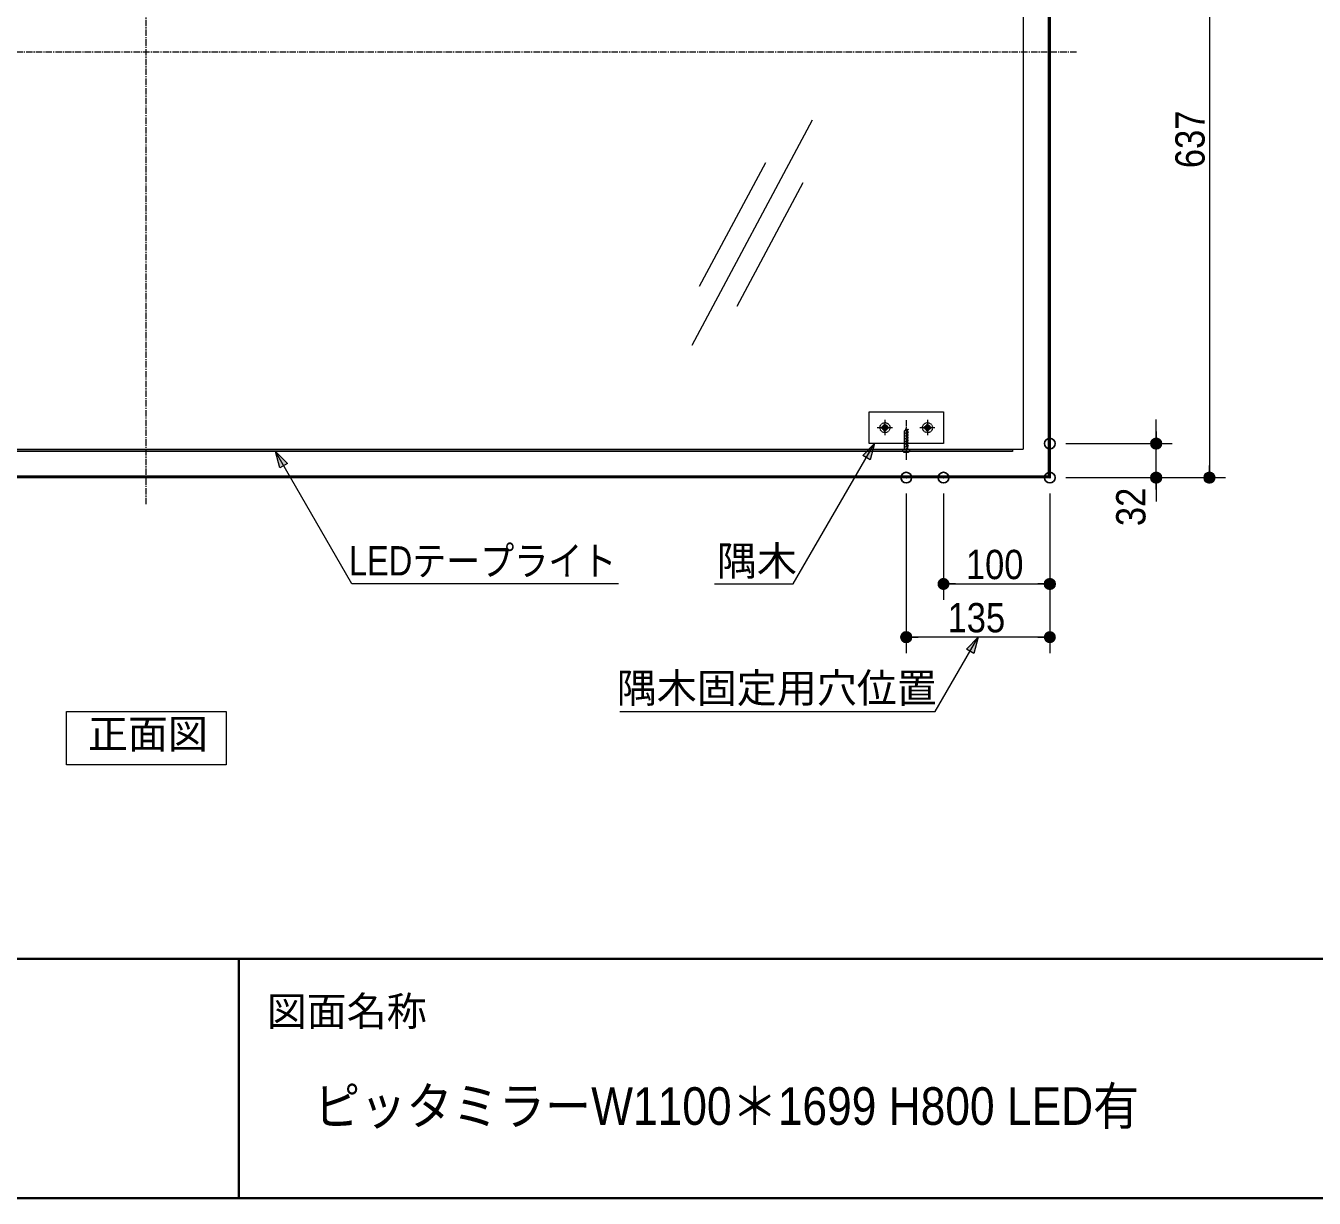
# Model space of a CAD drawing. Units: millimetres, scale not verified. Extents: x -4547 to 4547, y -2284 to 2284.
# Drawn here: x -3153 to -1942, y -2078 to -975 of the extents above; entities that cross this region are included whole.
import ezdxf
from ezdxf.enums import TextEntityAlignment as Align

# ---------------------------------------------------------------- set-up
doc = ezdxf.new("R2010")
doc.units = ezdxf.units.MM
doc.header["$LTSCALE"] = 20
doc.header["$PDMODE"] = 32
doc.header["$PDSIZE"] = 10
for name, pattern in [('USER1', [0.8, 0.5, -0.3]), ('USER2', [2.91, 1.76, -0.4, 0.35, -0.4]), ('USER3', [9.172222, 5.997222, -1.058333, 1.058333, -1.058333])]:
    doc.linetypes.add(name, pattern=pattern)
for name, color, linetype, lineweight in [('0-0_1図面枠', 7, 'Continuous', 20), ('0-1_3一般', 7, 'Continuous', 15), ('0-2_2寸法-2', 7, 'Continuous', 15), ('0-3_0', 7, 'Continuous', 25), ('0-5_2寸法-1', 7, 'Continuous', 15), ('0-6_2寸法-3', 7, 'Continuous', 15)]:
    doc.layers.add(name, color=color, linetype=linetype, lineweight=lineweight)
doc.layers.add('0-4_Defpoints', color=7, linetype='Continuous')
doc.styles.add('ＭＳ Ｐゴシック', font='')
doc.styles.get('ＭＳ Ｐゴシック').set_extended_font_data('MS PGothic')

# ---------------------------------------------------------------- blocks, each defined once
blk = doc.blocks.new('グループ-4')
at = {"layer": '0-1_3一般', "linetype": 'USER2'}
for p, q in [((-20244, -27060), (-19956, -27060)), ((-20100, -26916), (-20100, -27204))]:
    blk.add_line(p, q, dxfattribs=at)
at = {"layer": '0-1_3一般', "linetype": 'USER1'}
for p, q in [((-20160, -27074), (-20160, -27046)), ((-20160, -27046), (-20114, -27046)), ((-20114, -27074), (-20160, -27074)), ((-20114, -27000), (-20086, -27000)), ((-20114, -27046), (-20114, -27000)), ((-20114, -27120), (-20114, -27074)), ((-20114, -27120), (-20086, -27120)), ((-20086, -27046), (-20086, -27000)), ((-20086, -27046), (-20040, -27046)), ((-20086, -27120), (-20086, -27074)), ((-20040, -27074), (-20086, -27074)), ((-20040, -27074), (-20040, -27046))]:
    blk.add_line(p, q, dxfattribs=at)
for radius in [94, 50, 40]:
    blk.add_circle((-20100, -27060), radius, dxfattribs=at)
blk = doc.blocks.new('グループ-5')
at = {"layer": '0-1_3一般', "linetype": 'USER2'}
for p, q in [((-19444, -27060), (-19156, -27060)), ((-19300, -26916), (-19300, -27204))]:
    blk.add_line(p, q, dxfattribs=at)
at = {"layer": '0-1_3一般', "linetype": 'USER1'}
for p, q in [((-19360, -27074), (-19360, -27046)), ((-19360, -27046), (-19314, -27046)), ((-19314, -27074), (-19360, -27074)), ((-19314, -27000), (-19286, -27000)), ((-19314, -27046), (-19314, -27000)), ((-19314, -27120), (-19314, -27074)), ((-19314, -27120), (-19286, -27120)), ((-19286, -27046), (-19286, -27000)), ((-19286, -27046), (-19240, -27046)), ((-19286, -27120), (-19286, -27074)), ((-19240, -27074), (-19286, -27074)), ((-19240, -27074), (-19240, -27046))]:
    blk.add_line(p, q, dxfattribs=at)
for radius in [94, 50, 40]:
    blk.add_circle((-19300, -27060), radius, dxfattribs=at)
blk = doc.blocks.new('グループ-6')
at = {"layer": '0-1_3一般', "linetype": 'USER1'}
for p, q in [((-19660, -27097.1), (-19740, -27124.4)), ((-19700, -27070), (-19730, -27122)), ((-19730, -27470), (-19730, -27122)), ((-19700, -27070), (-19670, -27122)), ((-19670, -27470), (-19670, -27122)), ((-19660, -27148.3), (-19740, -27175.5)), ((-19660, -27199.4), (-19740, -27226.7)), ((-19660, -27250.5), (-19740, -27277.8)), ((-19660, -27301.6), (-19740, -27328.9)), ((-19660, -27352.8), (-19740, -27380)), ((-19770, -27470), (-19630, -27470)), ((-19770, -27480), (-19770, -27470)), ((-19770, -27470), (-19770, -27482)), ((-19660, -27403.9), (-19740, -27431.2)), ((-19730, -27522), (-19668, -27522)), ((-19630, -27470), (-19630, -27482))]:
    blk.add_line(p, q, dxfattribs=at)
at = {"layer": '0-1_3一般', "linetype": 'USER2'}
blk.add_line((-19700, -26920), (-19700, -27672), dxfattribs=at)
at = {"layer": '0-1_3一般', "linetype": 'USER1'}
for centre, start, end in [((-19730, -27482), 180, 270), ((-19670, -27482), 270, 0)]:
    blk.add_arc(centre, 40, start, end, dxfattribs=at)
blk = doc.blocks.new('グループ-7')
at = {"layer": '0-1_3一般', "linetype": 'USER1'}
blk.add_lwpolyline([(-20400, -26760), (-19000, -26760), (-19000, -27360), (-20400, -27360)], close=True, dxfattribs=at)
at = {"layer": '0-1_3一般'}
for name in ['グループ-4', 'グループ-6', 'グループ-5']:
    blk.add_blockref(name, (0, 0), dxfattribs=at)
blk = doc.blocks.new('グループ-33')
at = {"layer": '0-1_3一般', "linetype": 'USER3'}
for p, q in [((-33990, -28500), (-33990, -11500)), ((-16500, -20000), (-51480, -20000))]:
    blk.add_line(p, q, dxfattribs=at)
at = {"layer": '0-1_3一般'}
for p, q in [((-21468.8, -21281.2), (-23732.3, -25518.6)), ((-22349.5, -22080.9), (-23591.7, -24406.4)), ((-21643.8, -22457.8), (-22886, -24783.3))]:
    blk.add_line(p, q, dxfattribs=at)
at = {"layer": '0-1_3一般', "lineweight": 30}
blk.add_lwpolyline([(-50980, -12000), (-17000, -12000), (-17000, -28000), (-50980, -28000)], close=True, dxfattribs=at)
at = {"layer": '0-1_3一般'}
blk.add_lwpolyline([(-50950, -12030), (-17030, -12030), (-17030, -27970), (-50950, -27970)], close=True, dxfattribs=at)
at = {"layer": '0-1_3一般', "linetype": 'USER1'}
for points in [[(-50480, -12530), (-17500, -12530), (-17500, -27470), (-50480, -27470)], [(-50280, -27470), (-17700, -27470), (-17700, -27510), (-50280, -27510)]]:
    blk.add_lwpolyline(points, close=True, dxfattribs=at)
at = {"layer": '0-1_3一般'}
blk.add_blockref('グループ-7', (0, 0), dxfattribs=at)
blk = doc.blocks.new('_Dot')
at = {"layer": '0-3_0'}
blk.add_line((-10, 0), (-20, 0), dxfattribs=at)
for points in [[(0, 0), (-10, 0), (-9.92, 1.25)], [(0, 0), (-9.92, -1.25), (-10, 0)], [(0, 0), (-9.92, 1.25), (-9.69, 2.49)], [(0, 0), (-9.69, -2.49), (-9.92, -1.25)], [(0, 0), (-9.69, 2.49), (-9.3, 3.68)], [(0, 0), (-9.3, -3.68), (-9.69, -2.49)], [(0, 0), (-9.3, 3.68), (-8.76, 4.82)], [(0, 0), (-8.76, -4.82), (-9.3, -3.68)], [(0, 0), (-8.76, 4.82), (-8.09, 5.88)], [(0, 0), (-8.09, -5.88), (-8.76, -4.82)], [(0, 0), (-8.09, 5.88), (-7.29, 6.85)], [(0, 0), (-7.29, -6.85), (-8.09, -5.88)], [(0, 0), (-7.29, 6.85), (-6.37, 7.71)], [(0, 0), (-6.37, -7.71), (-7.29, -6.85)], [(0, 0), (-6.37, 7.71), (-5.36, 8.44)], [(0, 0), (-5.36, -8.44), (-6.37, -7.71)], [(0, 0), (-5.36, 8.44), (-4.26, 9.05)], [(0, 0), (-4.26, -9.05), (-5.36, -8.44)], [(0, 0), (-4.26, 9.05), (-3.09, 9.51)], [(0, 0), (-3.09, -9.51), (-4.26, -9.05)], [(0, 0), (-3.09, 9.51), (-1.87, 9.82)], [(0, 0), (-1.87, -9.82), (-3.09, -9.51)], [(0, 0), (-1.87, 9.82), (-0.63, 9.98)], [(0, 0), (-0.63, -9.98), (-1.87, -9.82)], [(0, 0), (-0.63, 9.98), (0.63, 9.98)], [(0, 0), (0.63, -9.98), (-0.63, -9.98)], [(0, 0), (0.63, 9.98), (1.87, 9.82)], [(0, 0), (1.87, 9.82), (3.09, 9.51)], [(0, 0), (3.09, 9.51), (4.26, 9.05)], [(0, 0), (4.26, 9.05), (5.36, 8.44)], [(0, 0), (5.36, 8.44), (6.37, 7.71)], [(0, 0), (6.37, 7.71), (7.29, 6.85)], [(0, 0), (7.29, 6.85), (8.09, 5.88)], [(0, 0), (8.09, 5.88), (8.76, 4.82)], [(0, 0), (8.76, 4.82), (9.3, 3.68)], [(0, 0), (9.3, 3.68), (9.69, 2.49)], [(0, 0), (9.69, 2.49), (9.92, 1.25)], [(0, 0), (9.92, 1.25), (10, 0)], [(0, 0), (1.87, -9.82), (0.63, -9.98)], [(0, 0), (3.09, -9.51), (1.87, -9.82)], [(0, 0), (4.26, -9.05), (3.09, -9.51)], [(0, 0), (5.36, -8.44), (4.26, -9.05)], [(0, 0), (6.37, -7.71), (5.36, -8.44)], [(0, 0), (7.29, -6.85), (6.37, -7.71)], [(0, 0), (8.09, -5.88), (7.29, -6.85)], [(0, 0), (8.76, -4.82), (8.09, -5.88)], [(0, 0), (9.3, -3.68), (8.76, -4.82)], [(0, 0), (9.69, -2.49), (9.3, -3.68)], [(0, 0), (9.92, -1.25), (9.69, -2.49)], [(0, 0), (10, 0), (9.92, -1.25)]]:
    blk.add_solid(points, dxfattribs=at)
blk = doc.blocks.new('グループ-2')
at = {"layer": '0-0_1図面枠', "lineweight": 35}
for p, q in [((-60000, -37050), (60000, -37050)), ((-32250, -37050), (-32250, -41550))]:
    blk.add_line(p, q, dxfattribs=at)
blk.add_lwpolyline([(-60000, 41550), (60000, 41550), (60000, -41550), (-60000, -41550)], close=True, dxfattribs=at)

msp = doc.modelspace()

# ---------------------------------------------------------------- linework, layer by layer
at = {"layer": '0-2_2寸法-2'}
for p, q in [((-2090.63, -1356.74), (-2090.63, -1345.49)), ((-2175.63, -1368), (-2075.63, -1368)), ((-2090.63, -1400), (-2090.63, -1368)), ((-2175.63, -1400), (-2075.63, -1400)), ((-2090.63, -1411.26), (-2090.63, -1422.51))]:
    msp.add_line(p, q, dxfattribs=at)
at = {"layer": '0-4_Defpoints'}
for p in [(-2190.63, -1368), (-2090.63, -1368), (-2325.63, -1400), (-2290.63, -1400), (-2190.63, -1400), (-2090.63, -1400), (-2040.63, -1400), (-2190.63, -1500), (-2325.63, -1550)]:
    msp.add_point(p, dxfattribs=at)
at = {"layer": '0-5_2寸法-1'}
for p, q in [((-2040.63, -774.26), (-2040.63, -1388.74)), ((-2075.63, -1400), (-2025.63, -1400)), ((-2325.63, -1415), (-2325.63, -1565)), ((-2290.63, -1415), (-2290.63, -1515)), ((-2190.63, -1415), (-2190.63, -1515)), ((-2279.37, -1500), (-2201.88, -1500)), ((-2190.63, -1515), (-2190.63, -1565)), ((-2201.88, -1550), (-2314.37, -1550))]:
    msp.add_line(p, q, dxfattribs=at)
at = {"layer": '0-6_2寸法-3'}
for points in [[(-2505.92, -1500), (-2431.84, -1500), (-2355.63, -1368)], [(-2596.13, -1500), (-2846.74, -1500), (-2918.63, -1375.5)], [(-2594.87, -1620), (-2298.54, -1620), (-2258.13, -1550)]]:
    msp.add_lwpolyline(points, dxfattribs=at)
at = {"layer": '0-6_2寸法-3', "lineweight": 5}
for points in [[(-2366.58, -1379.34), (-2355.63, -1368), (-2359.44, -1383.3)], [(-2914.54, -1390.73), (-2918.63, -1375.5), (-2907.47, -1386.65)], [(-2269.08, -1561.34), (-2258.13, -1550), (-2261.94, -1565.3)]]:
    msp.add_lwpolyline(points, close=True, dxfattribs=at)
at = {"layer": '0-6_2寸法-3'}
msp.add_lwpolyline([(-3115.13, -1620), (-2965.13, -1620), (-2965.13, -1670), (-3115.13, -1670)], close=True, dxfattribs=at)
for points in [[(-2366.58, -1379.34), (-2359.44, -1383.3), (-2355.63, -1368)], [(-2914.54, -1390.73), (-2907.47, -1386.65), (-2918.63, -1375.5)], [(-2269.08, -1561.34), (-2261.94, -1565.3), (-2258.13, -1550)]]:
    msp.add_solid(points, dxfattribs=at)

# ---------------------------------------------------------------- block references
at = {"layer": '0-0_1図面枠', "xscale": 0.05, "yscale": 0.05}
msp.add_blockref('グループ-2', (-1340.63, 0), dxfattribs=at)
at = {"layer": '0-1_3一般', "xscale": 0.05, "yscale": 0.05}
msp.add_blockref('グループ-33', (-1340.63, 0), dxfattribs=at)
at = {"layer": '0-2_2寸法-2', "xscale": 0.5627563, "yscale": 0.5627563}
for p, rotation in [((-2090.63, -1368), 270), ((-2090.63, -1400), 90)]:
    msp.add_blockref('_Dot', p, dxfattribs=dict(at, rotation=rotation))
at = {"layer": '0-5_2寸法-1', "xscale": 0.5627563, "yscale": 0.5627563}
for p, rotation in [((-2040.63, -1400), 270), ((-2290.63, -1500), 180), ((-2325.63, -1550), 180)]:
    msp.add_blockref('_Dot', p, dxfattribs=dict(at, rotation=rotation))
for p in [(-2190.63, -1500), (-2190.63, -1550)]:
    msp.add_blockref('_Dot', p, dxfattribs=at)

# ---------------------------------------------------------------- texts
at = {"layer": '0-0_1図面枠', "style": 'ＭＳ Ｐゴシック'}
msp.add_text('図面名称', height=27.57, dxfattribs=at).set_placement((-2926.88, -1923.74), align=Align.BOTTOM_LEFT)
at = {"layer": '0-0_1図面枠', "style": 'ＭＳ Ｐゴシック', "width": 0.9}
msp.add_text('ピッタミラーW1100＊1699 H800 LED有', height=35.38, dxfattribs=at).set_placement((-2882.4, -2019.13), align=Align.BOTTOM_LEFT)
at = {"layer": '0-2_2寸法-2', "style": 'ＭＳ Ｐゴシック', "width": 0.9}
msp.add_text('32', height=27.57, rotation=90, dxfattribs=at).set_placement((-2092.48, -1445.59), align=Align.BOTTOM_LEFT)
at = {"layer": '0-5_2寸法-1', "style": 'ＭＳ Ｐゴシック', "width": 0.9}
msp.add_text('637', height=27.57, rotation=90, dxfattribs=at).set_placement((-2036.83, -1109.03), align=Align.BOTTOM_LEFT)
for s, p in [('100', (-2269.58, -1503.72)), ('135', (-2286.79, -1553.72))]:
    msp.add_text(s, height=27.57, dxfattribs=at).set_placement(p, align=Align.BOTTOM_LEFT)
at = {"layer": '0-6_2寸法-3', "style": 'ＭＳ Ｐゴシック', "width": 0.85}
msp.add_text('LEDテープライト', height=27.57, dxfattribs=at).set_placement((-2849.64, -1500.27), align=Align.BOTTOM_LEFT)
at = {"layer": '0-6_2寸法-3', "style": 'ＭＳ Ｐゴシック'}
for s, p in [('隅木', (-2503.58, -1500.27)), ('隅木固定用穴位置', (-2597.77, -1619.84)), ('正面図', (-3094.95, -1663.04))]:
    msp.add_text(s, height=27.57, dxfattribs=at).set_placement(p, align=Align.BOTTOM_LEFT)

doc.saveas('drawing.dxf')
